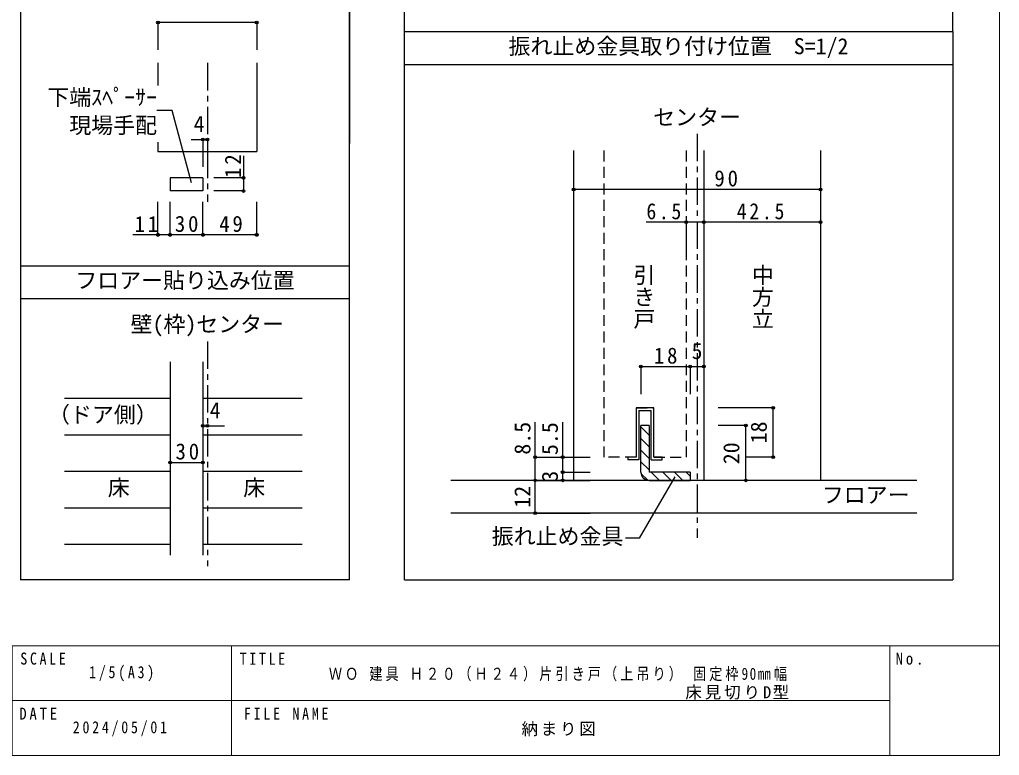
# Model space of a CAD drawing. Units: millimetres on the paper, with parts at other scales. Extents: x -197 to 198, y -138 to 137.
# Drawn here: x 19.2 to 197.8, y -138 to -3.8 of the extents above; entities that cross this region are included whole.
import ezdxf
from ezdxf.enums import TextEntityAlignment as Align

# ---------------------------------------------------------------- set-up
doc = ezdxf.new("R2010")
doc.units = ezdxf.units.MM
doc.header["$PDMODE"] = 32
doc.header["$PDSIZE"] = 0.5
doc.linetypes.add('CHAIN1', pattern=[8, 5, -1, 1, -1])
doc.linetypes.add('DASHED2', pattern=[3, 2, -1])
for name, color, linetype in [('0-0_補助線', 7, 'Continuous'), ('0-1_通り芯', 4, 'CHAIN1'), ('0-3_仕上げ', 2, 'Continuous'), ('0-4_枠', 3, 'Continuous'), ('0-A_文字', 7, 'Continuous'), ('0-B_寸法', 7, 'Continuous'), ('1-0_補助線', 3, 'Continuous'), ('1-1_通り芯', 4, 'CHAIN1'), ('1-3_仕上げ', 2, 'Continuous'), ('1-4_枠', 2, 'Continuous'), ('1-6_扉', 2, 'Continuous'), ('1-7_金物', 7, 'Continuous'), ('1-A_文字', 7, 'Continuous'), ('1-B_寸法', 7, 'Continuous'), ('F-A_文字', 7, 'Continuous')]:
    doc.layers.add(name, color=color, linetype=linetype)
doc.layers.add('F-0_補助線', color=7, linetype='Continuous', lineweight=18)
doc.styles.add('@ＭＳ ゴシック', font='')
doc.styles.add('ＭＳ ゴシック', font='')
doc.styles.get('@ＭＳ ゴシック').set_extended_font_data('@MS Gothic')
doc.styles.get('ＭＳ ゴシック').set_extended_font_data('MS Gothic')

msp = doc.modelspace()

# ---------------------------------------------------------------- linework, layer by layer
at = {"layer": '0-0_補助線', "color": 4}
for p, q in [((44.402, -4.324), (44.402, -9.324)), ((62.402, -4.324), (44.402, -4.324)), ((62.402, -4.324), (62.402, -9.324)), ((60.018, -28.663), (60.018, -35.059)), ((60.018, -32.659), (54.602, -32.659)), ((60.018, -35.059), (54.602, -35.059))]:
    msp.add_line(p, q, dxfattribs=at)
at = {"layer": '0-0_補助線', "color": 3}
for p, q in [((44.402, -11.71), (44.402, -15.806)), ((62.402, -11.71), (62.402, -27.877))]:
    msp.add_line(p, q, dxfattribs=at)
at = {"layer": '0-0_補助線'}
for p, q in [((52.602, -32.659), (46.602, -32.659)), ((46.602, -32.659), (46.602, -35.059)), ((52.602, -32.659), (52.602, -35.059)), ((52.602, -35.059), (46.602, -35.059))]:
    msp.add_line(p, q, dxfattribs=at)
at = {"layer": '0-0_補助線', "color": 3}
msp.add_lwpolyline([(44.402, -26.164), (44.402, -27.877), (62.402, -27.877)], dxfattribs=at)
at = {"layer": '0-0_補助線'}
for p in [(44.402, -4.324), (62.402, -4.324), (60.018, -32.659), (60.018, -35.059)]:
    msp.add_point(p, dxfattribs=at)
at = {"layer": '0-1_通り芯'}
for p, q in [((53.402, -11.71), (53.402, -37.059)), ((53.402, -62.482), (53.402, -103.497))]:
    msp.add_line(p, q, dxfattribs=at)
at = {"layer": '0-1_通り芯', "linetype": 'Continuous'}
for p, q in [((44.402, -43.06), (44.402, -37.059)), ((46.602, -43.06), (46.602, -37.059)), ((52.602, -43.06), (52.602, -37.059)), ((62.402, -43.06), (62.402, -37.059)), ((46.602, -43.06), (39.788, -43.06)), ((52.602, -43.06), (46.602, -43.06)), ((62.402, -43.06), (52.602, -43.06))]:
    msp.add_line(p, q, dxfattribs=at)
at = {"layer": '0-1_通り芯', "color": 7}
for p in [(44.402, -43.06), (46.602, -43.06), (52.602, -43.06), (62.402, -43.06)]:
    msp.add_point(p, dxfattribs=at)
at = {"layer": '0-3_仕上げ', "color": 4}
for p, q in [((27.372, -72.856), (46.602, -72.856)), ((52.602, -72.856), (70.698, -72.856)), ((27.372, -79.516), (46.602, -79.516)), ((52.602, -79.516), (70.698, -79.516)), ((27.372, -86.177), (46.602, -86.177)), ((52.602, -86.177), (70.698, -86.177)), ((27.372, -92.837), (46.602, -92.837)), ((52.602, -92.837), (70.698, -92.837)), ((27.372, -99.497), (46.602, -99.497)), ((52.602, -99.497), (70.698, -99.497))]:
    msp.add_line(p, q, dxfattribs=at)
at = {"layer": '0-4_枠'}
for p, q in [((46.602, -66.196), (46.602, -101.497)), ((52.602, -66.196), (52.602, -101.497))]:
    msp.add_line(p, q, dxfattribs=at)
at = {"layer": '0-A_文字', "color": 3}
for p, q in [((19.328, 43.603), (19.328, -106)), ((79.328, -106), (79.328, 8.603)), ((19.328, -48.699), (79.328, -48.699)), ((79.328, -54.699), (19.328, -54.699)), ((79.328, -106), (19.328, -106))]:
    msp.add_line(p, q, dxfattribs=at)
at = {"layer": '0-A_文字', "color": 4}
for p, q in [((50.431, -25.659), (53.402, -25.659)), ((52.602, -25.659), (52.602, -30.659)), ((53.402, -25.659), (53.402, -30.659))]:
    msp.add_line(p, q, dxfattribs=at)
at = {"layer": '0-A_文字'}
msp.add_lwpolyline([(50.512, -33.578), (46.969, -20.356), (44.203, -20.356)], dxfattribs=at)
for p in [(52.602, -25.659), (53.402, -25.659)]:
    msp.add_point(p, dxfattribs=at)
at = {"layer": '0-B_寸法', "color": 4}
for p, q in [((52.602, -77.908), (56.537, -77.908)), ((46.602, -84.568), (52.602, -84.568))]:
    msp.add_line(p, q, dxfattribs=at)
at = {"layer": '0-B_寸法'}
for p in [(52.602, -77.908), (53.402, -77.908), (46.602, -84.568), (52.602, -84.568)]:
    msp.add_point(p, dxfattribs=at)
at = {"layer": '1-0_補助線'}
msp.add_line((79.328, 8.603), (79.328, -26.397), dxfattribs=at)
at = {"layer": '1-1_通り芯'}
msp.add_line((142.698, -24.608), (142.698, -98.306), dxfattribs=at)
at = {"layer": '1-3_仕上げ'}
for p, q in [((182.8, -87.836), (97.8, -87.836)), ((182.8, -93.836), (97.8, -93.836))]:
    msp.add_line(p, q, dxfattribs=at)
at = {"layer": '1-4_枠', "color": 3}
for p, q in [((120.198, -27.678), (120.198, -87.836)), ((143.948, -27.678), (143.948, -87.836)), ((165.198, -27.678), (165.198, -87.836))]:
    msp.add_line(p, q, dxfattribs=at)
at = {"layer": '1-6_扉', "color": 7, "linetype": 'DASHED2'}
for p, q in [((125.698, -27.678), (125.698, -83.586)), ((140.698, -27.678), (140.698, -83.586)), ((131.573, -74.586), (131.573, -83.586)), ((131.573, -74.586), (134.823, -74.586)), ((134.823, -83.586), (134.823, -74.586)), ((131.573, -83.586), (125.698, -83.586)), ((134.823, -83.586), (140.698, -83.586))]:
    msp.add_line(p, q, dxfattribs=at)
at = {"layer": '1-7_金物'}
for p, q in [((131.573, -74.586), (131.573, -83.586)), ((134.823, -74.586), (131.573, -74.586)), ((134.823, -83.586), (134.823, -74.586)), ((132.073, -75.086), (132.073, -84.086)), ((132.073, -75.086), (134.323, -75.086)), ((134.323, -84.086), (134.323, -75.086)), ((130.073, -83.586), (130.073, -84.086)), ((131.573, -83.586), (130.073, -83.586)), ((136.323, -83.586), (134.823, -83.586)), ((136.323, -84.086), (136.323, -83.586)), ((132.073, -84.086), (130.073, -84.086)), ((134.323, -84.086), (136.323, -84.086))]:
    msp.add_line(p, q, dxfattribs=at)
at = {"layer": '1-7_金物', "color": 3}
for p, q in [((133.948, -77.836), (132.448, -77.836)), ((132.448, -86.336), (132.448, -77.836)), ((133.948, -77.836), (133.948, -86.336)), ((141.448, -86.336), (133.948, -86.336)), ((141.448, -86.336), (141.448, -87.836)), ((133.948, -87.836), (141.448, -87.836))]:
    msp.add_line(p, q, dxfattribs=at)
at = {"layer": '1-7_金物', "color": 4}
for p, q in [((133.948, -79.578), (132.448, -78.078)), ((133.948, -81.699), (132.448, -80.199)), ((133.948, -83.82), (132.448, -82.32)), ((133.948, -85.942), (132.448, -84.442)), ((133.701, -87.816), (132.468, -86.583)), ((135.842, -87.836), (134.342, -86.336)), ((137.964, -87.836), (136.464, -86.336)), ((140.085, -87.836), (138.585, -86.336)), ((141.448, -87.078), (140.706, -86.336))]:
    msp.add_line(p, q, dxfattribs=at)
at = {"layer": '1-7_金物', "color": 3}
msp.add_arc((133.948, -86.336), 1.5, 180, 270, dxfattribs=at)
at = {"layer": '1-A_文字', "color": 3}
for p, q in [((89.328, -6), (89.328, 94)), ((189.328, -6), (189.328, 94)), ((89.328, -106), (89.328, -6)), ((89.328, -6), (189.328, -6)), ((89.328, -6), (189.328, -6)), ((189.328, -6), (189.328, -106)), ((89.328, -12), (189.328, -12)), ((89.328, -106), (189.328, -106))]:
    msp.add_line(p, q, dxfattribs=at)
at = {"layer": '1-A_文字'}
for p, q in [((138.632, -87.194), (132.173, -98.38)), ((132.173, -98.38), (129.673, -98.38))]:
    msp.add_line(p, q, dxfattribs=at)
at = {"layer": '1-B_寸法', "color": 4}
for p, q in [((165.198, -34.764), (120.198, -34.764)), ((143.948, -40.764), (133.397, -40.764)), ((140.698, -40.764), (140.698, -45.764)), ((143.948, -40.764), (143.948, -45.764)), ((165.198, -40.764), (143.948, -40.764)), ((165.198, -40.764), (165.198, -45.764)), ((132.448, -67.086), (141.448, -67.086)), ((132.448, -67.086), (132.448, -72.086)), ((141.448, -67.086), (141.448, -72.086)), ((141.448, -67.086), (143.948, -67.086)), ((143.948, -67.086), (143.948, -72.086)), ((156.573, -74.586), (146.573, -74.586)), ((156.573, -83.586), (156.573, -74.586)), ((113.198, -87.836), (113.198, -77.218)), ((118.198, -86.336), (118.198, -77.218)), ((151.573, -77.836), (146.573, -77.836)), ((151.573, -87.836), (151.573, -77.836)), ((113.198, -83.586), (123.198, -83.586)), ((156.573, -83.586), (151.573, -83.586)), ((118.198, -86.336), (123.198, -86.336)), ((118.198, -87.836), (118.198, -86.336)), ((113.198, -93.836), (113.198, -87.836)), ((113.198, -87.836), (123.198, -87.836)), ((151.573, -87.836), (146.573, -87.836)), ((113.198, -93.836), (123.198, -93.836))]:
    msp.add_line(p, q, dxfattribs=at)
at = {"layer": '1-B_寸法'}
for p in [(120.198, -34.764), (165.198, -34.764), (140.698, -40.764), (143.948, -40.764), (165.198, -40.764), (132.448, -67.086), (141.448, -67.086), (143.948, -67.086), (156.573, -74.586), (151.573, -77.836), (113.198, -83.586), (118.198, -83.586), (156.573, -83.586), (118.198, -86.336), (113.198, -87.836), (118.198, -87.836), (151.573, -87.836), (113.198, -93.836)]:
    msp.add_point(p, dxfattribs=at)
at = {"layer": 'F-0_補助線', "color": 3}
msp.add_line((-197.169, -118), (197.831, -118), dxfattribs=at)
msp.add_lwpolyline([(-197.169, 137), (197.831, 137), (197.831, -138), (-197.169, -138)], close=True, dxfattribs=at)
at = {"layer": 'F-0_補助線', "color": 2}
for points in [[(17.831, -118), (57.831, -118), (57.831, -128), (17.831, -128)], [(57.831, -118), (177.831, -118), (177.831, -128), (57.831, -128)], [(177.831, -118), (197.831, -118), (197.831, -138), (177.831, -138)], [(17.831, -128), (57.831, -128), (57.831, -138), (17.831, -138)]]:
    msp.add_lwpolyline(points, close=True, dxfattribs=at)

# ---------------------------------------------------------------- texts
at = {"layer": '0-0_補助線', "style": 'ＭＳ ゴシック'}
for s, p in [('下端ｽﾍﾟｰｻｰ', (24.227, -20.3)), ('現場手配', (28.227, -25.419))]:
    msp.add_text(s, height=2.933, dxfattribs=at).set_placement(p, align=Align.BOTTOM_LEFT)
at = {"layer": '0-0_補助線', "insert": (59.518, -32.672), "char_height": 2.933, "attachment_point": 7, "rotation": 90, "style": 'ＭＳ ゴシック'}
msp.add_mtext('\\T1.27;\\W0.95;12', dxfattribs=at)
at = {"layer": '0-1_通り芯', "color": 7, "char_height": 2.933, "attachment_point": 7, "style": 'ＭＳ ゴシック'}
for s, insert in [('\\T1.27;\\W0.95;11', (40.127, -42.56)), ('\\T1.27;\\W0.95;30', (47.477, -42.56)), ('\\T1.27;\\W0.95;49', (55.568, -42.56))]:
    msp.add_mtext(s, dxfattribs=dict(at, insert=insert))
at = {"layer": '0-A_文字', "style": 'ＭＳ ゴシック'}
for s, p in [('4', (50.907, -25.159)), ('フロアー貼り込み位置', (29.328, -53.699)), ('壁(枠)センター', (39.402, -61.683)), ('（ドア側）', (24.351, -78.186)), ('床', (35.252, -91.507)), ('床', (59.952, -91.507))]:
    msp.add_text(s, height=2.933, dxfattribs=at).set_placement(p, align=Align.BOTTOM_LEFT)
at = {"layer": '0-B_寸法', "style": 'ＭＳ ゴシック'}
msp.add_text('4', height=2.933, dxfattribs=at).set_placement((53.832, -77.408), align=Align.BOTTOM_LEFT)
at = {"layer": '0-B_寸法', "insert": (47.601, -84.068), "char_height": 2.933, "attachment_point": 7, "style": 'ＭＳ ゴシック'}
msp.add_mtext('\\T1.27;\\W0.95;30', dxfattribs=at)
at = {"layer": '1-A_文字', "style": 'ＭＳ ゴシック'}
for s, p in [('振れ止め金具取り付け位置\u3000S=1/2', (108.328, -11)), ('センター', (134.698, -23.938)), ('フロアー', (165.448, -92.836)), ('振れ止め金具', (105.264, -100.38))]:
    msp.add_text(s, height=2.933, dxfattribs=at).set_placement(p, align=Align.BOTTOM_LEFT)
at = {"layer": '1-A_文字', "style": '@ＭＳ ゴシック'}
for s, p in [('引き戸', (130.698, -48.35)), ('中方立', (152.311, -48.35))]:
    msp.add_text(s, height=2.933, rotation=270, dxfattribs=at).set_placement(p, align=Align.BOTTOM_LEFT)
at = {"layer": '1-B_寸法', "style": 'ＭＳ ゴシック'}
msp.add_text('5', height=2.933, dxfattribs=at).set_placement((141.698, -66.586), align=Align.BOTTOM_LEFT)
for s, p in [('8.5', (113.198, -83.146)), ('5.5', (118.198, -83.218)), ('18', (156.291, -81.086)), ('20', (151.291, -84.894)), ('3', (118.198, -88.086)), ('12', (113.198, -92.836))]:
    msp.add_text(s, height=2.933, rotation=90, dxfattribs=at).set_placement(p, align=Align.BOTTOM_LEFT)
at = {"layer": '1-B_寸法', "char_height": 2.933, "attachment_point": 7, "style": 'ＭＳ ゴシック'}
for s, insert in [('\\T1.27;\\W0.95;90', (145.861, -34.264)), ('\\T1.27;\\W0.9;6.5', (133.466, -40.264)), ('\\T1.28;\\W0.9;42.5', (149.936, -40.264)), ('\\T1.27;\\W0.95;18', (134.823, -66.586))]:
    msp.add_mtext(s, dxfattribs=dict(at, insert=insert))
at = {"layer": 'F-A_文字', "char_height": 2.199, "attachment_point": 7, "style": 'ＭＳ ゴシック'}
for s, insert in [('\\T1.38;\\W0.85;SCALE', (19.3, -121.478)), ('\\T1.38;\\W0.85;TITLE', (59.3, -121.478)), ('\\T1.38;\\W0.9;No.', (178.912, -121.478)), ('\\T1.39;\\W0.85;1/5(A3)', (31.843, -124.5)), ('\\T1.23;\\W0.8;ＷＯ\\~建具\\~Ｈ２０（Ｈ２４）片引き戸（上吊り）\\~固定枠90㎜幅', (75.568, -124.5)), ('\\T1.18;床見切りD型', (140.568, -127.833)), ('\\T1.38;\\W0.9;DATE', (19.106, -131.478)), ('\\T1.39;\\W0.85;FILE\\~NAME', (60.075, -131.478)), ('\\T1.39;\\W0.85;2024/05/01', (28.87, -134.5)), ('\\T1.17;納まり図', (110.693, -134.5))]:
    msp.add_mtext(s, dxfattribs=dict(at, insert=insert))

doc.saveas('drawing.dxf')
